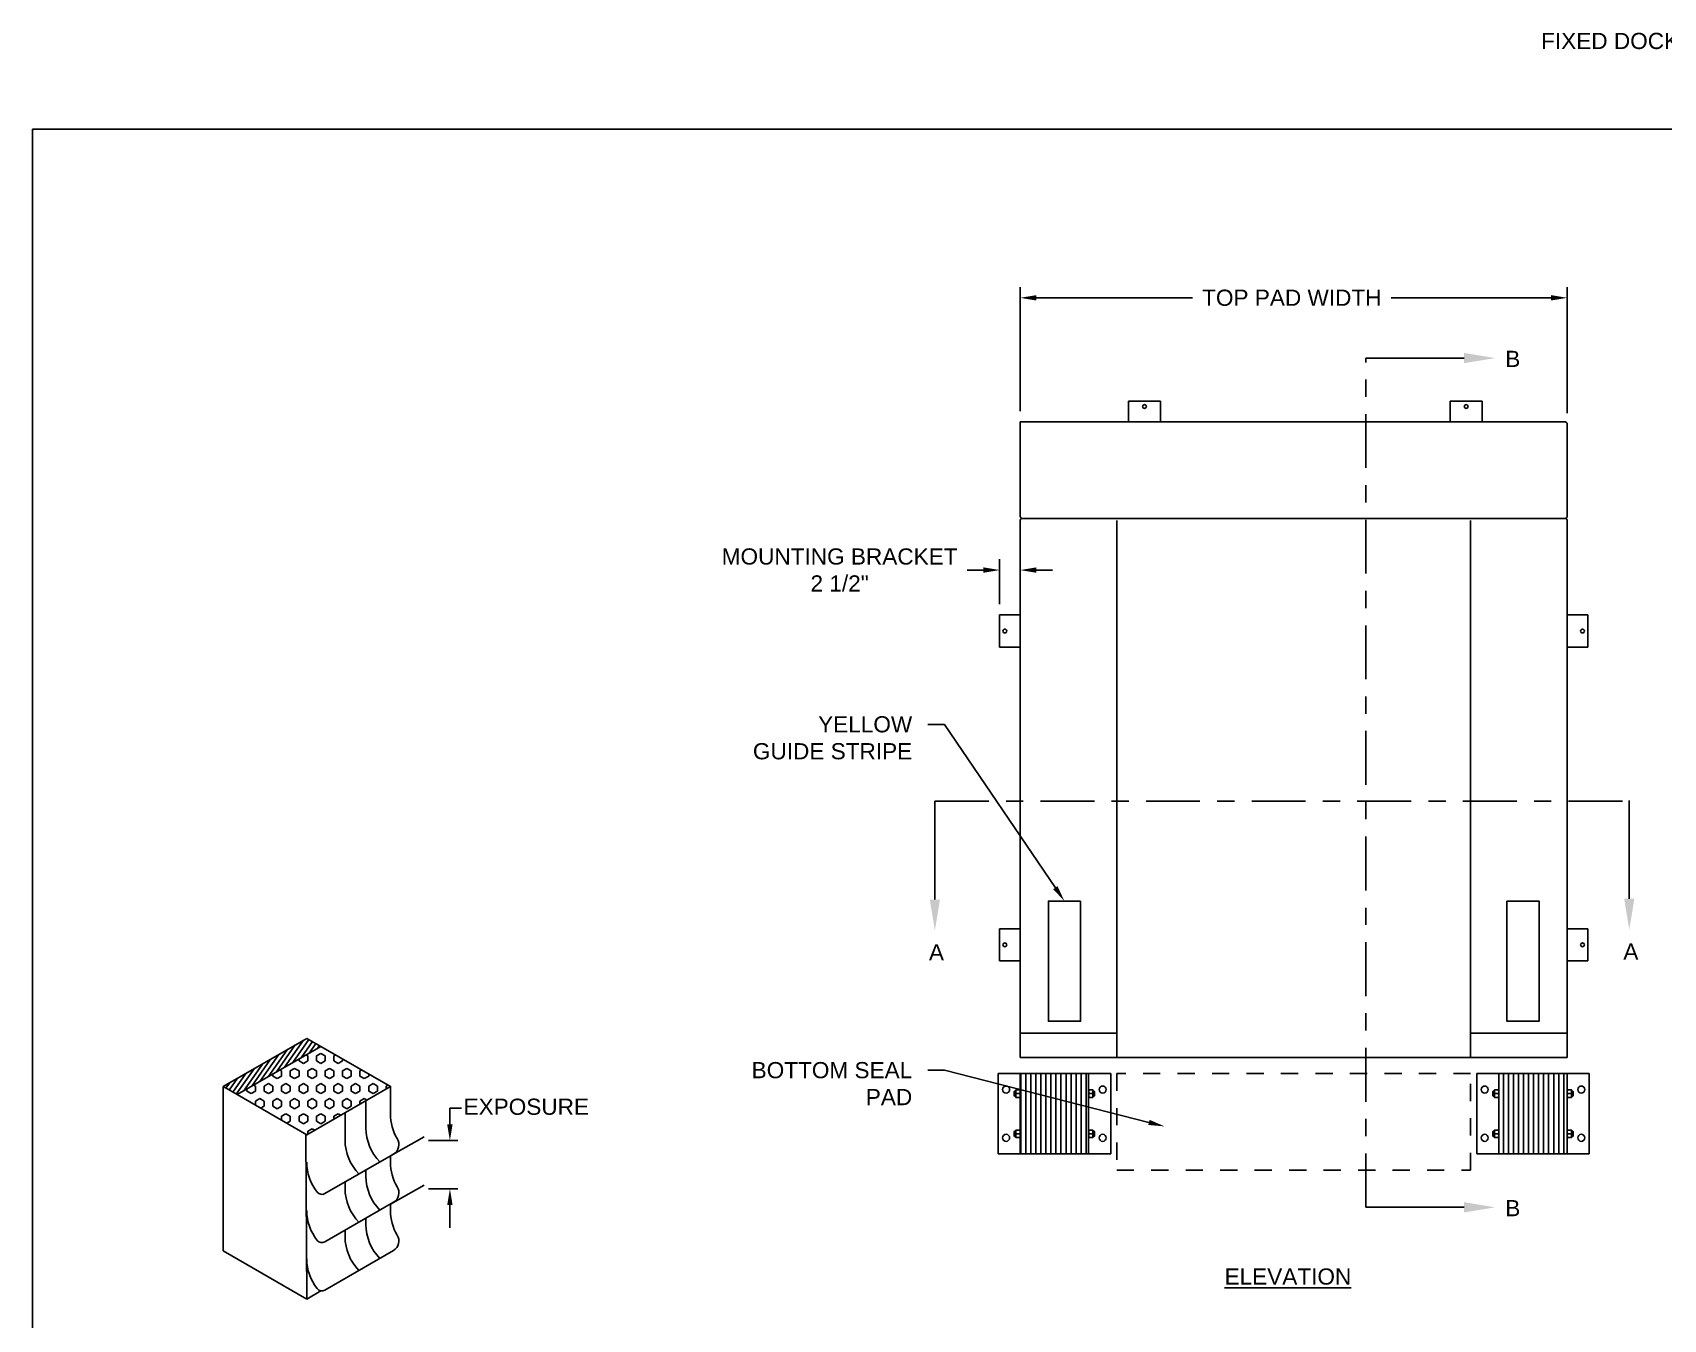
# Model space of a CAD drawing. Header units: inches. Extents: x 197 to 1663, y 242 to 321.
# Drawn here: x 1644.35 to 1653.81, y 313.89 to 321.36 of the extents above; entities that cross this region are included whole.
import ezdxf
from ezdxf import colors
from ezdxf.entities.mleader import LeaderData, LeaderLine
from ezdxf.enums import TextEntityAlignment as Align
from ezdxf.math import Vec2, Vec3

# ---------------------------------------------------------------- set-up
doc = ezdxf.new("R2010")
doc.units = ezdxf.units.IN
doc.header["$LTSCALE"] = 0.25
doc.header["$MEASUREMENT"] = 0
doc.linetypes.add('CENTER', pattern=[2, 1.25, -0.25, 0.25, -0.25])
doc.linetypes.add('HIDDEN', pattern=[0.375, 0.25, -0.125])
for name, color, linetype in [('ANNOTATIONS', 1, 'Continuous'), ('DETAILS', 4, 'Continuous'), ('LX10R', 7, 'Continuous'), ('SECTION CUTS', 6, 'CENTER')]:
    doc.layers.add(name, color=color, linetype=linetype)
doc.styles.add('ARIAL', font='arial.ttf', dxfattribs={"height": 0.09375})
doc.styles.get("Standard").update_dxf_attribs({"font": 'romans.shx'})
doc.dimstyles.new('STANDARD$0', dxfattribs={"dimtxt": 0.09375, "dimasz": 0.0625, "dimexe": 0.0625, "dimexo": 0.0625, "dimgap": 0.0625, "dimtad": 0, "dimtih": 1, "dimtoh": 1, "dimdec": 4, "dimzin": 1, "dimdsep": 46, "dimlunit": 4, "dimtxsty": 'ARIAL', "dimcen": 0.089844, "dimadec": 0, "dimazin": 0, "dimtfac": 1, "dimtdec": 4, "dimtofl": 0, "dimtmove": 0, "dimatfit": 3, "dimfxl": 1, "dimfrac": 2, "dimtolj": 1, "dimtzin": 0, "dimarcsym": 0})

# ---------------------------------------------------------------- blocks, each defined once
blk = doc.blocks.new('*D2')
at = {"layer": 'ANNOTATIONS', "color": 0, "lineweight": -2, "transparency": 16777216}
for p, q in [((1649.9617, 318.0413), (1649.9617, 318.3017)), ((1650.0811, 318.0413), (1650.0811, 318.3017)), ((1649.868, 318.2392), (1649.7742, 318.2392)), ((1650.1749, 318.2392), (1650.2686, 318.2392))]:
    blk.add_line(p, q, dxfattribs=at)
at = {"layer": 'ANNOTATIONS', "color": 0, "transparency": 16777216}
for points in [[(1649.868, 318.2548), (1649.868, 318.2236), (1649.9617, 318.2392)], [(1650.1749, 318.2548), (1650.1749, 318.2236), (1650.0811, 318.2392)]]:
    blk.add_solid(points, dxfattribs=at)
at = {"layer": 'defpoints', "color": 0, "transparency": 16777216}
for p in [(1650.0811, 318.2392), (1649.9617, 317.9788), (1650.0811, 317.9788)]:
    blk.add_point(p, dxfattribs=at)
at = {"layer": 'ANNOTATIONS', "color": 0, "transparency": 16777216, "insert": (1649.0339, 318.2392), "char_height": 0.09375, "attachment_point": 5, "style": 'ARIAL'}
blk.add_mtext('\\A1;MOUNTING BRACKET \\P2 1/2"', dxfattribs=at)
blk = doc.blocks.new('*D3')
at = {"layer": 'ANNOTATIONS', "color": 0, "lineweight": -2, "transparency": 16777216}
for p, q in [((1650.0811, 319.161), (1650.0811, 319.8805)), ((1653.2535, 319.1493), (1653.2535, 319.8805)), ((1650.1749, 319.818), (1651.0805, 319.818)), ((1653.1598, 319.818), (1652.2323, 319.818))]:
    blk.add_line(p, q, dxfattribs=at)
at = {"layer": 'ANNOTATIONS', "color": 0, "transparency": 16777216}
for points in [[(1650.1749, 319.8336), (1650.1749, 319.8024), (1650.0811, 319.818)], [(1653.1598, 319.8336), (1653.1598, 319.8024), (1653.2535, 319.818)]]:
    blk.add_solid(points, dxfattribs=at)
at = {"layer": 'defpoints', "color": 0, "transparency": 16777216}
for p in [(1653.2535, 319.818), (1650.0811, 319.0985), (1653.2535, 319.0868)]:
    blk.add_point(p, dxfattribs=at)
at = {"layer": 'ANNOTATIONS', "color": 0, "transparency": 16777216, "insert": (1651.6564, 319.818), "char_height": 0.09375, "attachment_point": 5, "style": 'ARIAL'}
blk.add_mtext('\\A1;TOP PAD WIDTH', dxfattribs=at)
blk = doc.blocks.new('*D19')
at = {"layer": 'ANNOTATIONS', "color": 0, "linetype": 'Continuous', "lineweight": -2, "transparency": 16777216}
for p, q in [((1646.7736, 315.024), (1646.7736, 315.1177)), ((1646.6485, 314.9302), (1646.8204, 314.9302)), ((1646.6485, 314.6502), (1646.8204, 314.6502)), ((1646.7736, 314.5564), (1646.7736, 314.4254))]:
    blk.add_line(p, q, dxfattribs=at)
at = {"layer": 'ANNOTATIONS', "color": 0, "linetype": 'Continuous', "transparency": 16777216}
for points in [[(1646.7579, 315.024), (1646.7892, 315.024), (1646.7736, 314.9302)], [(1646.7579, 314.5564), (1646.7892, 314.5564), (1646.7736, 314.6502)]]:
    blk.add_solid(points, dxfattribs=at)
at = {"layer": 'defpoints', "color": 0, "linetype": 'Continuous', "transparency": 16777216}
for p in [(1646.586, 314.9302), (1646.586, 314.6502), (1646.7736, 314.6502)]:
    blk.add_point(p, dxfattribs=at)
at = {"layer": 'ANNOTATIONS', "color": 0, "linetype": 'Continuous', "transparency": 16777216, "insert": (1646.7736, 314.0718), "char_height": 0.09375, "attachment_point": 5, "rotation": 90, "style": 'ARIAL'}
blk.add_mtext('\\A1;                ', dxfattribs=at)

msp = doc.modelspace()

# ---------------------------------------------------------------- hatches: boundary and pattern name
at = {"layer": 'DETAILS'}
h = msp.add_hatch(dxfattribs=at)
h.set_pattern_fill('ANSI31', color=256, scale=0.186612, angle=190, style=0)
h.set_pattern_definition([(235, (1640.197197, 309.569616), (0.01910795, -0.01337953), [])])
h.paths.add_polyline_path([(1646.02431, 315.47683), (1645.9435, 315.52348), (1645.8627, 315.47683), (1645.45867, 315.24356), (1645.53947, 315.19691)])
h = msp.add_hatch(dxfattribs=at)
h.set_pattern_fill('HEX', color=256, scale=0.233265, angle=30, style=0)
h.set_pattern_definition([(30, (1607.036065, 309.429657), (-0.02525168, 0.04373719), [0.02915812, -0.05831625]), (150, (1607.036065, 309.429657), (-0.02525168, -0.04373719), [0.02915813, -0.05831625]), (90, (1607.061317, 309.444236), (-0.050503354, 4e-17), [0.02915813, -0.05831625])])
h.paths.add_polyline_path([(1646.42833, 315.24356), (1646.02431, 315.47683), (1645.53947, 315.19691), (1645.9435, 314.96364)])
at = {"layer": 'LX10R'}
h = msp.add_hatch(dxfattribs=at)
h.set_pattern_fill('ANSI31', color=256, scale=0.233265, angle=45, style=0)
h.set_pattern_definition([(90, (1648.50989, 308.07876), (-0.029158125, 5e-18), [])])
h.paths.add_polyline_path([(1650.4777, 315.31972), (1650.46603, 315.31972), (1650.09281, 315.31972), (1650.08115, 315.31972), (1650.08115, 314.85319), (1650.09281, 314.85319), (1650.46603, 314.85319), (1650.4777, 314.85319)])
h.paths.add_polyline_path([(1653.25353, 315.31972), (1653.24187, 315.31972), (1652.86865, 315.31972), (1652.85698, 315.31972), (1652.85698, 314.85319), (1652.86865, 314.85319), (1653.24187, 314.85319), (1653.25353, 314.85319)])

# ---------------------------------------------------------------- linework, layer by layer
at = {"layer": 'ANNOTATIONS', "linetype": 'Continuous'}
msp.add_line((1646.77355, 315.11771), (1646.84053, 315.11771), dxfattribs=at)
at = {"layer": 'defpoints'}
msp.add_lwpolyline([(1663.0715, 308.06049), (1644.35338, 308.06049), (1644.35338, 320.7956), (1663.0715, 320.7956)], close=True, dxfattribs=at)
at = {"layer": 'DETAILS'}
for p, q in [((1645.45867, 315.24356), (1645.9435, 315.52348)), ((1646.02431, 315.47683), (1645.9435, 315.52348)), ((1645.45867, 314.29175), (1645.45867, 315.24356)), ((1645.53947, 315.19691), (1645.45867, 315.24356)), ((1646.42833, 315.24523), (1646.42833, 315.08485)), ((1646.28692, 315.16192), (1646.28692, 315.00321)), ((1646.16572, 315.09194), (1646.16572, 314.93323)), ((1645.9435, 314.01183), (1645.93797, 314.96683)), ((1646.62448, 314.95244), (1646.42833, 314.84249)), ((1646.04847, 314.62312), (1646.44583, 314.85254)), ((1646.42833, 314.80493), (1646.42833, 314.84243)), ((1646.16572, 314.69081), (1646.16572, 314.65331)), ((1646.28692, 314.76079), (1646.28692, 314.72329)), ((1646.62448, 314.67239), (1646.42833, 314.56252)), ((1646.04847, 314.3432), (1646.44583, 314.57262)), ((1646.42833, 314.56252), (1646.42833, 314.52501)), ((1646.16572, 314.41089), (1646.16572, 314.37339)), ((1646.28692, 314.48087), (1646.28692, 314.44337)), ((1645.9435, 314.01183), (1645.45867, 314.29175)), ((1646.04847, 314.06328), (1646.44583, 314.2927)), ((1645.9435, 314.01183), (1646.0253, 314.05906))]:
    msp.add_line(p, q, dxfattribs=at)
msp.add_lwpolyline([(1645.53947, 315.19691), (1645.9435, 314.96364), (1646.42833, 315.24356), (1646.02431, 315.47683)], close=True, dxfattribs=at)
for centre, radius, start, end in [((1646.70825, 315.08485), 0.27992, 180, 210.608065), ((1646.56684, 315.00321), 0.27992, 180, 224.477512), ((1646.44563, 314.93323), 0.27992, 180, 224.477512), ((1646.41402, 314.90762), 0.06361, 300, 33.061634), ((1646.22342, 314.80493), 0.27992, 180, 218.213211), ((1646.70825, 314.80493), 0.27992, 180, 210.608065), ((1646.56684, 314.72329), 0.27992, 180, 224.477512), ((1646.03098, 314.65342), 0.03499, 218.213211, 300), ((1646.44563, 314.65331), 0.27992, 180, 224.477512), ((1646.41402, 314.62771), 0.06361, 300, 33.061634), ((1646.22342, 314.52501), 0.27992, 180, 218.213211), ((1646.70825, 314.52501), 0.27992, 180, 210.608065), ((1646.56684, 314.44337), 0.27992, 180, 224.477512), ((1646.03098, 314.3735), 0.03499, 218.213211, 300), ((1646.44563, 314.37339), 0.27992, 180, 224.477512), ((1646.41402, 314.34779), 0.06361, 300, 33.061634), ((1646.22342, 314.2451), 0.27992, 180, 218.213211), ((1646.03098, 314.09359), 0.03499, 218.213211, 300)]:
    msp.add_arc(centre, radius, start, end, dxfattribs=at)
at = {"layer": 'DETAILS', "linetype": 'ByBlock'}
msp.add_point((1646.586, 314.93021), dxfattribs=at)
at = {"layer": 'LX10R'}
for p, q in [((1650.89507, 319.21789), (1650.70846, 319.21789)), ((1650.70846, 319.09846), (1650.70846, 319.21789)), ((1650.89507, 319.21789), (1650.89507, 319.09846)), ((1652.57458, 319.21789), (1652.57458, 319.09846)), ((1652.57458, 319.21789), (1652.76119, 319.21789)), ((1652.76119, 319.09846), (1652.76119, 319.21789)), ((1653.24188, 319.09846), (1650.08114, 319.09846)), ((1650.08114, 318.55029), (1650.08114, 319.09846)), ((1653.25354, 318.55029), (1653.25354, 319.0868)), ((1650.08114, 318.52696), (1650.08114, 315.41287)), ((1653.24188, 318.53862), (1650.0928, 318.53862)), ((1650.64097, 318.52696), (1650.64097, 315.41287)), ((1652.69371, 318.52696), (1652.69371, 315.41287)), ((1653.25354, 318.52696), (1653.25354, 315.41287)), ((1649.96171, 317.97879), (1649.96171, 317.79218)), ((1649.96171, 317.97879), (1650.08114, 317.97879)), ((1653.37297, 317.97879), (1653.25354, 317.97879)), ((1653.37297, 317.97879), (1653.37297, 317.79218)), ((1650.08114, 317.79218), (1649.96171, 317.79218)), ((1653.25354, 317.79218), (1653.37297, 317.79218)), ((1649.96171, 315.97271), (1649.96171, 316.15932)), ((1650.08114, 316.15932), (1649.96171, 316.15932)), ((1653.25354, 316.15932), (1653.37297, 316.15932)), ((1653.37297, 315.97271), (1653.37297, 316.15932)), ((1649.96171, 315.97271), (1650.08114, 315.97271)), ((1653.37297, 315.97271), (1653.25354, 315.97271)), ((1650.08114, 315.55283), (1650.64097, 315.55283)), ((1653.25354, 315.55283), (1652.69371, 315.55283)), ((1650.08114, 315.41287), (1650.64097, 315.41287)), ((1650.64097, 315.41287), (1652.69371, 315.41287)), ((1653.25354, 315.41287), (1652.69371, 315.41287)), ((1649.95285, 314.85319), (1649.95285, 315.31972)), ((1649.95285, 315.31972), (1650.60599, 315.31972)), ((1650.08115, 315.31972), (1650.08115, 314.85319)), ((1650.08115, 315.31972), (1650.09281, 315.31972)), ((1650.09281, 315.31972), (1650.46603, 315.31972)), ((1650.4777, 315.31972), (1650.46603, 315.31972)), ((1650.4777, 315.31972), (1650.4777, 314.85319)), ((1650.60599, 314.85319), (1650.60599, 315.31972)), ((1653.38183, 315.31972), (1652.72869, 315.31972)), ((1652.72869, 314.85319), (1652.72869, 315.31972)), ((1652.85698, 315.31972), (1652.85698, 314.85319)), ((1652.85698, 315.31972), (1652.86865, 315.31972)), ((1653.24187, 315.31972), (1652.86865, 315.31972)), ((1653.25353, 315.31972), (1653.24187, 315.31972)), ((1653.25353, 315.31972), (1653.25353, 314.85319)), ((1653.38183, 314.85319), (1653.38183, 315.31972)), ((1650.04896, 315.21767), (1650.04616, 315.21487)), ((1650.04616, 315.21487), (1650.04616, 315.19131)), ((1650.04896, 315.18851), (1650.04616, 315.19131)), ((1650.05549, 315.21767), (1650.04896, 315.21767)), ((1650.04896, 315.21767), (1650.04896, 315.18851)), ((1650.05549, 315.18851), (1650.04896, 315.18851)), ((1650.08115, 315.22479), (1650.05549, 315.22479)), ((1650.05549, 315.22479), (1650.05549, 315.20309)), ((1650.05549, 315.1814), (1650.05549, 315.20309)), ((1650.08115, 315.1814), (1650.05549, 315.1814)), ((1650.07823, 315.20309), (1650.0584, 315.20309)), ((1650.07823, 315.20309), (1650.0584, 315.20309)), ((1650.08115, 315.22479), (1650.08115, 315.20309)), ((1650.08115, 315.1814), (1650.08115, 315.20309)), ((1650.4777, 315.22479), (1650.50336, 315.22479)), ((1650.4777, 315.22479), (1650.4777, 315.20309)), ((1650.4777, 315.1814), (1650.4777, 315.20309)), ((1650.4777, 315.1814), (1650.50336, 315.1814)), ((1650.48061, 315.20309), (1650.50044, 315.20309)), ((1650.48061, 315.20309), (1650.50044, 315.20309)), ((1650.50336, 315.22479), (1650.50336, 315.20309)), ((1650.50336, 315.21767), (1650.50989, 315.21767)), ((1650.50336, 315.1814), (1650.50336, 315.20309)), ((1650.50336, 315.18851), (1650.50989, 315.18851)), ((1650.50989, 315.21767), (1650.50989, 315.18851)), ((1650.50989, 315.21767), (1650.51269, 315.21487)), ((1650.50989, 315.18851), (1650.51269, 315.19131)), ((1650.51269, 315.21487), (1650.51269, 315.19131)), ((1652.82479, 315.21767), (1652.82199, 315.21487)), ((1652.82199, 315.21487), (1652.82199, 315.19131)), ((1652.82479, 315.18851), (1652.82199, 315.19131)), ((1652.83132, 315.21767), (1652.82479, 315.21767)), ((1652.82479, 315.21767), (1652.82479, 315.18851)), ((1652.83132, 315.18851), (1652.82479, 315.18851)), ((1652.85698, 315.22479), (1652.83132, 315.22479)), ((1652.83132, 315.22479), (1652.83132, 315.20309)), ((1652.83132, 315.1814), (1652.83132, 315.20309)), ((1652.85698, 315.1814), (1652.83132, 315.1814)), ((1652.85407, 315.20309), (1652.83424, 315.20309)), ((1652.85407, 315.20309), (1652.83424, 315.20309)), ((1652.85698, 315.22479), (1652.85698, 315.20309)), ((1652.85698, 315.1814), (1652.85698, 315.20309)), ((1653.25353, 315.22479), (1653.27919, 315.22479)), ((1653.25353, 315.22479), (1653.25353, 315.20309)), ((1653.25353, 315.1814), (1653.25353, 315.20309)), ((1653.25353, 315.1814), (1653.27919, 315.1814)), ((1653.25645, 315.20309), (1653.27628, 315.20309)), ((1653.25645, 315.20309), (1653.27628, 315.20309)), ((1653.27919, 315.22479), (1653.27919, 315.20309)), ((1653.27919, 315.21767), (1653.28572, 315.21767)), ((1653.27919, 315.1814), (1653.27919, 315.20309)), ((1653.27919, 315.18851), (1653.28572, 315.18851)), ((1653.28572, 315.21767), (1653.28852, 315.21487)), ((1653.28572, 315.21767), (1653.28572, 315.18851)), ((1653.28572, 315.18851), (1653.28852, 315.19131)), ((1653.28852, 315.21487), (1653.28852, 315.19131)), ((1650.04896, 314.98441), (1650.04616, 314.98161)), ((1650.04616, 314.95805), (1650.04616, 314.98161)), ((1650.04896, 314.95525), (1650.04616, 314.95805)), ((1650.05549, 314.98441), (1650.04896, 314.98441)), ((1650.04896, 314.95525), (1650.04896, 314.98441)), ((1650.05549, 314.95525), (1650.04896, 314.95525)), ((1650.08115, 314.99152), (1650.05549, 314.99152)), ((1650.05549, 314.99152), (1650.05549, 314.96983)), ((1650.05549, 314.94813), (1650.05549, 314.96983)), ((1650.07823, 314.96983), (1650.0584, 314.96983)), ((1650.07823, 314.96983), (1650.0584, 314.96983)), ((1650.08115, 314.99152), (1650.08115, 314.96983)), ((1650.08115, 314.94813), (1650.08115, 314.96983)), ((1650.4777, 314.99152), (1650.50336, 314.99152)), ((1650.4777, 314.99152), (1650.4777, 314.96983)), ((1650.4777, 314.94813), (1650.4777, 314.96983)), ((1650.48061, 314.96983), (1650.50044, 314.96983)), ((1650.48061, 314.96983), (1650.50044, 314.96983)), ((1650.50336, 314.99152), (1650.50336, 314.96983)), ((1650.50336, 314.98441), (1650.50989, 314.98441)), ((1650.50336, 314.94813), (1650.50336, 314.96983)), ((1650.50336, 314.95525), (1650.50989, 314.95525)), ((1650.50989, 314.95525), (1650.50989, 314.98441)), ((1650.50989, 314.98441), (1650.51269, 314.98161)), ((1650.50989, 314.95525), (1650.51269, 314.95805)), ((1650.51269, 314.95805), (1650.51269, 314.98161)), ((1652.82479, 314.98441), (1652.82199, 314.98161)), ((1652.82199, 314.95805), (1652.82199, 314.98161)), ((1652.82479, 314.95525), (1652.82199, 314.95805)), ((1652.83132, 314.98441), (1652.82479, 314.98441)), ((1652.82479, 314.95525), (1652.82479, 314.98441)), ((1652.83132, 314.95525), (1652.82479, 314.95525)), ((1652.83132, 314.99152), (1652.83132, 314.96983)), ((1652.85698, 314.99152), (1652.83132, 314.99152)), ((1652.83132, 314.94813), (1652.83132, 314.96983)), ((1652.85407, 314.96983), (1652.83424, 314.96983)), ((1652.85407, 314.96983), (1652.83424, 314.96983)), ((1652.85698, 314.99152), (1652.85698, 314.96983)), ((1652.85698, 314.94813), (1652.85698, 314.96983)), ((1653.25353, 314.99152), (1653.25353, 314.96983)), ((1653.25353, 314.99152), (1653.27919, 314.99152)), ((1653.25353, 314.94813), (1653.25353, 314.96983)), ((1653.25645, 314.96983), (1653.27628, 314.96983)), ((1653.25645, 314.96983), (1653.27628, 314.96983)), ((1653.27919, 314.99152), (1653.27919, 314.96983)), ((1653.27919, 314.98441), (1653.28572, 314.98441)), ((1653.27919, 314.94813), (1653.27919, 314.96983)), ((1653.27919, 314.95525), (1653.28572, 314.95525)), ((1653.28572, 314.98441), (1653.28852, 314.98161)), ((1653.28572, 314.95525), (1653.28572, 314.98441)), ((1653.28572, 314.95525), (1653.28852, 314.95805)), ((1653.28852, 314.95805), (1653.28852, 314.98161)), ((1650.08115, 314.94813), (1650.05549, 314.94813)), ((1650.4777, 314.94813), (1650.50336, 314.94813)), ((1652.85698, 314.94813), (1652.83132, 314.94813)), ((1653.25353, 314.94813), (1653.27919, 314.94813)), ((1649.95285, 314.85319), (1650.60599, 314.85319)), ((1650.08115, 314.85319), (1650.09281, 314.85319)), ((1650.09281, 314.85319), (1650.46603, 314.85319)), ((1650.4777, 314.85319), (1650.46603, 314.85319)), ((1653.38183, 314.85319), (1652.72869, 314.85319)), ((1652.85698, 314.85319), (1652.86865, 314.85319)), ((1653.24187, 314.85319), (1652.86865, 314.85319)), ((1653.25353, 314.85319), (1653.24187, 314.85319))]:
    msp.add_line(p, q, dxfattribs=at)
for points in [[(1650.43104, 316.31953), (1650.24442, 316.31953), (1650.24442, 315.62281), (1650.43104, 315.62281)], [(1652.90364, 316.31953), (1653.09026, 316.31953), (1653.09026, 315.62281), (1652.90364, 315.62281)]]:
    msp.add_lwpolyline(points, close=True, dxfattribs=at)
at = {"layer": 'LX10R', "linetype": 'HIDDEN'}
msp.add_lwpolyline([(1650.64097, 314.75973), (1652.69371, 314.75973), (1652.69371, 315.31957), (1650.64097, 315.31957)], close=True, dxfattribs=at)
at = {"layer": 'LX10R', "color": 2}
for centre in [(1650.80176, 319.18757), (1652.66788, 319.18757), (1649.99203, 317.88548), (1653.34265, 317.88548), (1649.99203, 316.06601), (1653.34265, 316.06601)]:
    msp.add_circle(centre, 0.01111, dxfattribs=at)
at = {"layer": 'LX10R'}
for centre in [(1649.9995, 315.22642), (1650.55934, 315.22642), (1652.77534, 315.22642), (1653.33518, 315.22642), (1649.9995, 314.9465), (1650.55934, 314.9465), (1652.77534, 314.9465), (1653.33518, 314.9465)]:
    msp.add_circle(centre, 0.02041, dxfattribs=at)
for centre, radius, start, end in [((1653.24188, 319.0868), 0.01166, 0, 90), ((1650.0928, 318.55029), 0.01166, 180, 270), ((1653.24188, 318.55029), 0.01166, 270, 0), ((1650.0928, 318.52696), 0.01166, 90, 180), ((1653.24188, 318.52696), 0.01166, 0, 90), ((1650.07712, 315.21394), 0.02163, 149.907216, 210.092784), ((1650.07712, 315.19225), 0.02163, 149.907216, 210.092784), ((1650.05951, 315.21394), 0.02163, 329.907216, 30.092784), ((1650.05951, 315.19225), 0.02163, 329.907216, 30.092784), ((1650.49933, 315.21394), 0.02163, 149.907216, 210.092784), ((1650.49933, 315.19225), 0.02163, 149.907216, 210.092784), ((1650.48172, 315.21394), 0.02163, 329.907216, 30.092784), ((1650.48172, 315.19225), 0.02163, 329.907216, 30.092784), ((1652.85296, 315.21394), 0.02163, 149.907216, 210.092784), ((1652.85296, 315.19225), 0.02163, 149.907216, 210.092784), ((1652.83535, 315.21394), 0.02163, 329.907216, 30.092784), ((1652.83535, 315.19225), 0.02163, 329.907216, 30.092784), ((1653.27517, 315.21394), 0.02163, 149.907216, 210.092784), ((1653.27517, 315.19225), 0.02163, 149.907216, 210.092784), ((1653.25756, 315.21394), 0.02163, 329.907216, 30.092784), ((1653.25756, 315.19225), 0.02163, 329.907216, 30.092784), ((1650.07712, 314.98067), 0.02163, 149.907216, 210.092784), ((1650.07712, 314.95898), 0.02163, 149.907216, 210.092784), ((1650.05951, 314.98067), 0.02163, 329.907216, 30.092784), ((1650.05951, 314.95898), 0.02163, 329.907216, 30.092784), ((1650.49933, 314.98067), 0.02163, 149.907216, 210.092784), ((1650.49933, 314.95898), 0.02163, 149.907216, 210.092784), ((1650.48172, 314.98067), 0.02163, 329.907216, 30.092784), ((1650.48172, 314.95898), 0.02163, 329.907216, 30.092784), ((1652.85296, 314.98067), 0.02163, 149.907216, 210.092784), ((1652.85296, 314.95898), 0.02163, 149.907216, 210.092784), ((1652.83535, 314.98067), 0.02163, 329.907216, 30.092784), ((1652.83535, 314.95898), 0.02163, 329.907216, 30.092784), ((1653.27517, 314.98067), 0.02163, 149.907216, 210.092784), ((1653.27517, 314.95898), 0.02163, 149.907216, 210.092784), ((1653.25756, 314.98067), 0.02163, 329.907216, 30.092784), ((1653.25756, 314.95898), 0.02163, 329.907216, 30.092784)]:
    msp.add_arc(centre, radius, start, end, dxfattribs=at)
at = {"layer": 'SECTION CUTS'}
for p, q in [((1652.08652, 314.54365), (1652.08652, 319.46866)), ((1649.58636, 316.89816), (1653.61364, 316.89816))]:
    msp.add_line(p, q, dxfattribs=at)

# ---------------------------------------------------------------- texts
at = {"layer": 'ANNOTATIONS', "linetype": 'Continuous', "style": 'ARIAL'}
msp.add_text('EXPOSURE', height=0.09375, dxfattribs=at).set_placement((1646.85261, 315.12693), align=Align.MIDDLE_LEFT)
at = {"layer": 'ANNOTATIONS', "insert": (1653.10236, 321.35462), "char_height": 0.09375, "width": 6.6097632, "attachment_point": 1, "line_spacing_factor": 0.86134, "style": 'ARIAL'}
msp.add_mtext('FIXED DOCK SEAL - LX10R', dxfattribs=at)
at = {"layer": 'ANNOTATIONS', "insert": (1651.63382, 314.18908), "char_height": 0.09375, "width": 2.8261509, "attachment_point": 2, "style": 'ARIAL'}
msp.add_mtext('{\\LELEVATION}', dxfattribs=at)
at = {"layer": 'SECTION CUTS', "style": 'ARIAL'}
for s, p in [('B', (1652.89454, 319.41696)), ('A', (1649.55188, 315.97573)), ('A', (1653.57916, 315.98)), ('B', (1652.89454, 314.49196))]:
    msp.add_text(s, height=0.09375, dxfattribs=at).set_placement(p)

# ---------------------------------------------------------------- dimensions: what is measured, and where the dimension line sits
at = {"layer": 'ANNOTATIONS'}
for base, p1, p2, text, picture, middle in [((1653.25354, 319.81802), (1650.08114, 319.09846), (1653.25354, 319.0868), 'TOP PAD WIDTH', '*D3', (1651.65638, 319.81802)), ((1650.08114, 318.23918), (1649.96171, 317.97879), (1650.08114, 317.97879), 'MOUNTING BRACKET \\P2 1/2"', '*D2', (1649.03391, 318.23918))]:
    dim = msp.add_linear_dim(base=base, p1=p1, p2=p2, text=text, dimstyle='STANDARD$0', override={"dimasz": 0.09375}, dxfattribs=at)
    dim.commit()
    dim.dimension.update_dxf_attribs({"geometry": picture, "text_midpoint": middle, "dimtype": 160})
at = {"layer": 'ANNOTATIONS', "linetype": 'Continuous'}
dim = msp.add_linear_dim(base=(1646.77355, 314.65017), p1=(1646.586, 314.93021), p2=(1646.586, 314.65017), angle=90, text='                ', dimstyle='STANDARD$0', override={"dimtxt": 0.0625, "dimasz": 0.09375, "dimexe": 0.046875, "dimtih": 0, "dimtoh": 0, "dimatfit": 0, "dimfxl": 0.18}, dxfattribs=at)
dim.commit()
dim.dimension.update_dxf_attribs({"geometry": '*D19', "text_midpoint": (1646.77355, 314.07179), "dimtype": 160})

# ---------------------------------------------------------------- leaders
at = {"layer": 'ANNOTATIONS'}
ml = msp.add_multileader_mtext('Standard', dxfattribs=at)
ml.set_content('YELLOW GUIDE STRIPE', color=256, style='ARIAL')
ml.set_leader_properties()
ml.build(insert=Vec2(0, 0))
ml.multileader.update_dxf_attribs({"dogleg_length": 0.36, "arrow_head_size": 0.09375})
ctx = ml.context
ctx.base_point, ctx.char_height, ctx.arrow_head_size, ctx.landing_gap_size, ctx.plane_origin = Vec3(1648.45473, 317.34408), 0.09375, 0.09375, 0.09, Vec3(1647.98637, 316.91086)
ctx.text_align_type = 2
notes = []
notes.append((ctx, [(1, (1, 1, 0), (1649.64288, 317.34408), (-1, 0), 0.09796, [(0, [(1650.33773, 316.31953)], 0, [])])]))
ctx.mtext.insert, ctx.mtext.width, ctx.mtext.alignment, ctx.mtext.flow_direction = Vec3(1649.45493, 317.39176), 0.9445531, 3, 5
ml = msp.add_multileader_mtext('Standard', dxfattribs=at)
ml.set_content('BOTTOM SEAL PAD', color=256, style='ARIAL')
ml.set_leader_properties()
ml.build(insert=Vec2(0, 0))
ml.multileader.update_dxf_attribs({"dogleg_length": 0.36, "arrow_head_size": 0.09375})
ctx = ml.context
ctx.base_point, ctx.char_height, ctx.arrow_head_size, ctx.landing_gap_size, ctx.plane_origin = Vec3(1648.4477, 315.33915), 0.09375, 0.09375, 0.09, Vec3(1647.98637, 314.90592)
ctx.text_align_type = 2
notes.append((ctx, [(1, (1, 1, 0), (1649.64288, 315.33915), (-1, 0), 0.09796, [(0, [(1650.91862, 315.0129)], 0, [])])]))
ctx.mtext.insert, ctx.mtext.width, ctx.mtext.alignment, ctx.mtext.flow_direction = Vec3(1649.45493, 315.38602), 0.9445531, 3, 5
at = {"layer": 'SECTION CUTS'}
ml = msp.add_multileader_mtext('Standard', dxfattribs=at)
ml.set_content('', color=256)
ml.set_leader_properties()
ml.build(insert=Vec2(0, 0))
ml.multileader.update_dxf_attribs({"dogleg_length": 0, "arrow_head_size": 0.18})
ctx = ml.context
ctx.base_point, ctx.char_height, ctx.arrow_head_size, ctx.landing_gap_size, ctx.plane_origin, ctx.plane_x_axis, ctx.plane_y_axis = Vec3(1652.08652, 319.46866), 0.18, 0.18, 0, Vec3(1652.83604, 319.46866), Vec3(0, 1), Vec3(-1, 0)
notes.append((ctx, [(0, (1, 1, 0), (1652.08652, 319.46866), (1, 0), 0, [(0, [(1652.83604, 319.46866)], 0, [])])]))
ctx.mtext.insert, ctx.mtext.text_direction, ctx.mtext.rotation, ctx.mtext.flow_direction = Vec3(1651.99652, 319.46866), Vec3(0, 1), 1.5707963, 5
ml = msp.add_multileader_mtext('Standard', dxfattribs=at)
ml.set_content('', color=256)
ml.set_leader_properties()
ml.build(insert=Vec2(0, 0))
ml.multileader.update_dxf_attribs({"dogleg_length": 0, "arrow_head_size": 0.18})
ctx = ml.context
ctx.base_point, ctx.char_height, ctx.arrow_head_size, ctx.landing_gap_size, ctx.plane_origin = Vec3(1649.58636, 316.89816), 0.18, 0.18, 0, Vec3(1649.58636, 316.14864)
notes.append((ctx, [(0, (1, 1, 0), (1649.58636, 316.89816), (1, 0), 0, [(0, [(1649.58636, 316.14864)], 0, [])])]))
ctx.mtext.insert, ctx.mtext.flow_direction = Vec3(1649.58636, 316.98816), 5
ml = msp.add_multileader_mtext('Standard', dxfattribs=at)
ml.set_content('', color=256)
ml.set_leader_properties()
ml.build(insert=Vec2(0, 0))
ml.multileader.update_dxf_attribs({"dogleg_length": 0, "arrow_head_size": 0.18})
ctx = ml.context
ctx.base_point, ctx.char_height, ctx.arrow_head_size, ctx.landing_gap_size, ctx.plane_origin = Vec3(1653.61364, 316.90243), 0.18, 0.18, 0, Vec3(1653.61364, 316.15291)
notes.append((ctx, [(0, (1, 1, 0), (1653.61364, 316.90243), (1, 0), 0, [(0, [(1653.61364, 316.15291)], 0, [])])]))
ctx.mtext.insert, ctx.mtext.flow_direction = Vec3(1653.61364, 316.99243), 5
ml = msp.add_multileader_mtext('Standard', dxfattribs=at)
ml.set_content('', color=256)
ml.set_leader_properties()
ml.build(insert=Vec2(0, 0))
ml.multileader.update_dxf_attribs({"dogleg_length": 0, "arrow_head_size": 0.18})
ctx = ml.context
ctx.base_point, ctx.char_height, ctx.arrow_head_size, ctx.landing_gap_size, ctx.plane_origin, ctx.plane_x_axis, ctx.plane_y_axis = Vec3(1652.08652, 314.54365), 0.18, 0.18, 0, Vec3(1652.83604, 314.54365), Vec3(0, 1), Vec3(-1, 0)
notes.append((ctx, [(0, (1, 1, 0), (1652.08652, 314.54365), (1, 0), 0, [(0, [(1652.83604, 314.54365)], 0, [])])]))
ctx.mtext.insert, ctx.mtext.text_direction, ctx.mtext.rotation, ctx.mtext.flow_direction = Vec3(1651.99652, 314.54365), Vec3(0, 1), 1.5707963, 5
for ctx, leaders in notes:
    for number, flags, end, landing, length, lines in leaders:
        leader = LeaderData()
        leader.index, (leader.has_last_leader_line, leader.has_dogleg_vector, leader.attachment_direction) = number, flags
        leader.last_leader_point, leader.dogleg_vector, leader.dogleg_length = Vec3(end), Vec3(landing), length
        for number, points, colour, breaks in lines:
            line = LeaderLine()
            line.index, line.vertices, line.color, line.breaks = number, Vec3.list(points), colors.encode_raw_color(colour), breaks
            leader.lines.append(line)
        ctx.leaders.append(leader)

doc.saveas('drawing.dxf')
